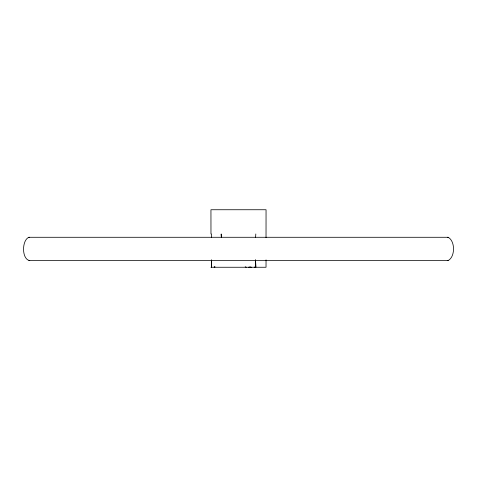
<?xml version="1.0" encoding="UTF-8"?>
<svg xmlns="http://www.w3.org/2000/svg" width="477" height="477" viewBox="0 0 477 477"><rect width="100%" height="100%" fill="white"/><g stroke="black" fill="none" stroke-linecap="round" stroke-linejoin="round"><path stroke-width="0.72" d="M266.041 259.893L266.029 267.257L210.971 267.257M266.029 237.629L266.053 209.743L210.947 209.743L210.971 233.98M211.424 237.624L211.573 233.98M255.577 237.468L255.809 233.98M214.298 266.786L214.298 267.209M214.984 266.786L214.745 267.257M250.198 266.786L249.411 267.257M255.308 266.786L254.497 267.257M29.3 260.525L29.747 260.364M28.906 260.579L448.094 260.579C455.326 256.918 455.326 240.927 448.094 237.284L28.906 237.284C21.87 240.026 21.519 258.707 29.353 260.525M447.647 237.331L448.094 237.284M248.284 267.257L251.773 267.257M447.647 260.525L448.094 260.579M28.906 237.284L29.353 237.331M246.269 267.257L245.196 266.786M447.253 260.364L447.7 260.525M255.553 259.941L255.809 267.257L255.565 259.911M214.274 266.917L214.298 267.257M221.37 237.624L221.191 233.98L221.364 237.629M211.573 267.257L211.424 259.989L211.573 267.257"/></g></svg>
